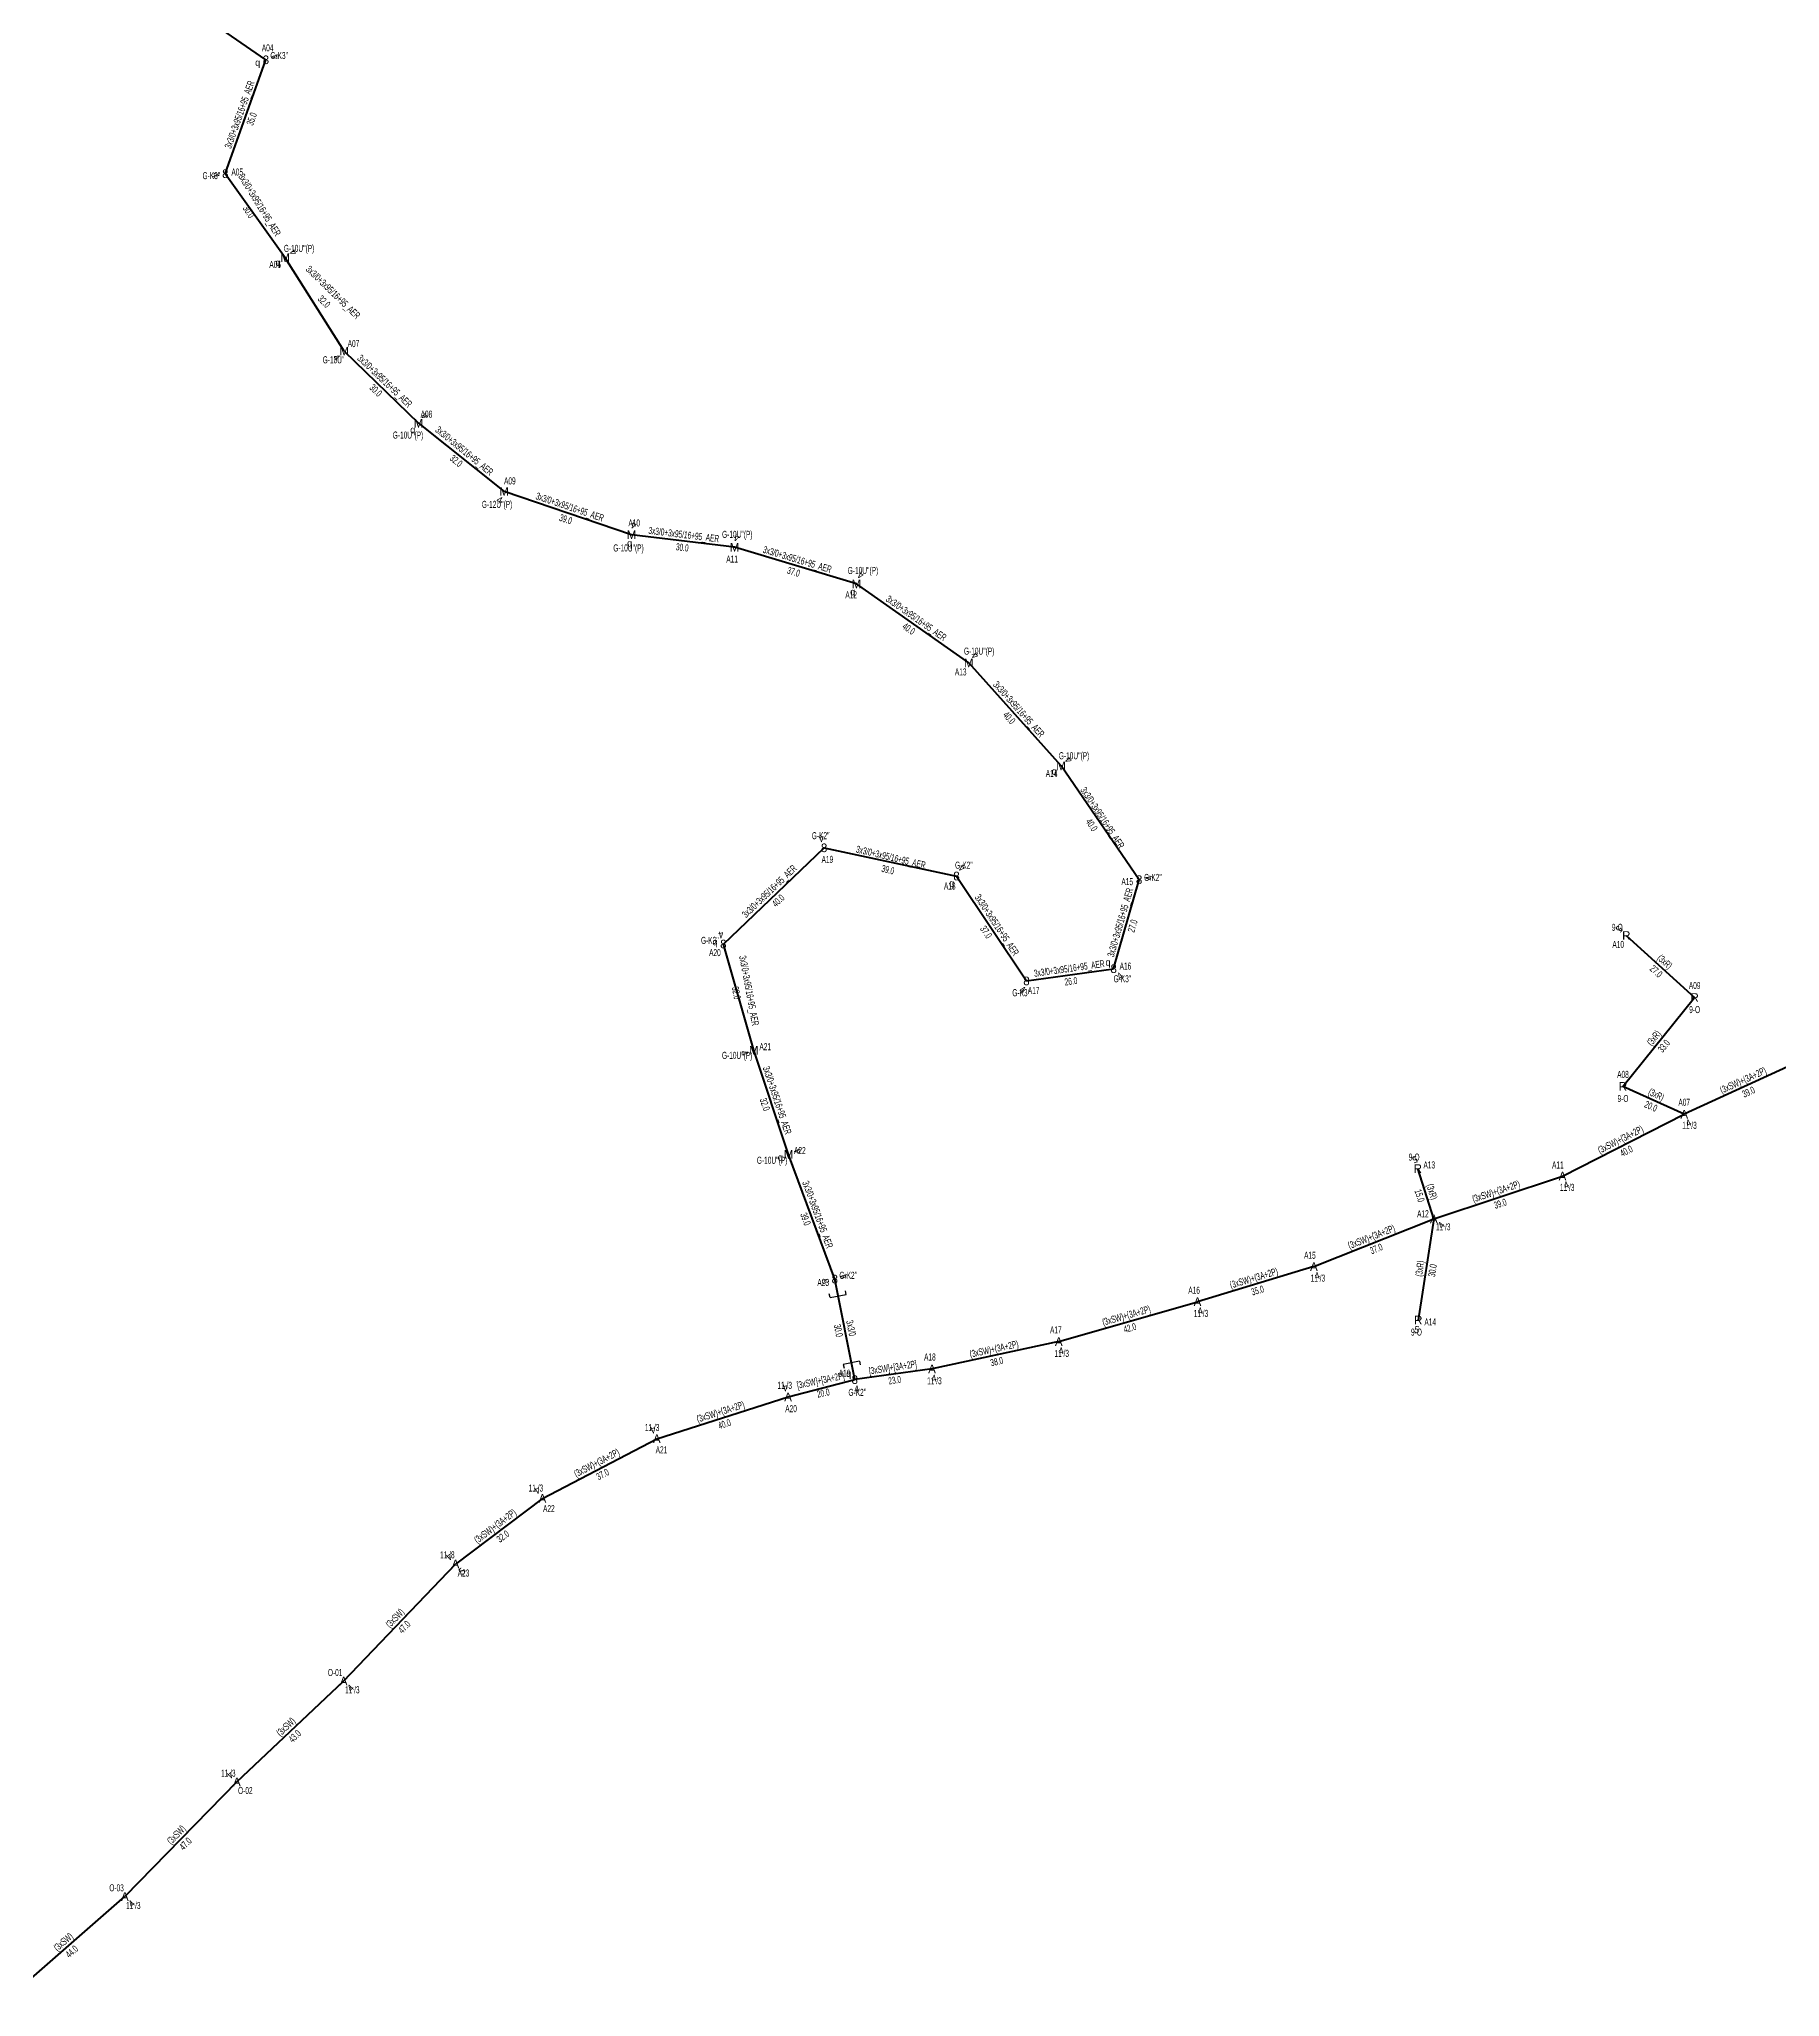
# Model space of a CAD drawing. Header units: millimetres. Extents: x 367507 to 373457, y 4068694 to 4074327.
# Drawn here: x 370308 to 370814, y 4070051 to 4070619 of the extents above; entities that cross this region are included whole.
import ezdxf
from ezdxf.enums import TextEntityAlignment as Align

# ---------------------------------------------------------------- set-up
doc = ezdxf.new("R2010")
doc.units = ezdxf.units.MM
for name, color, linetype, lineweight in [('DIREK_AG_MEVCUT', 120, 'Continuous', 25), ('DIREK_ENH_MEVCUT', 6, 'Continuous', 25), ('DIREK_OG_MEVCUT', 16, 'Continuous', 25), ('DIREK_OG_YENI', 10, 'Continuous', 25), ('HAT_AG_HAVAI_MEVCUT', 126, 'Continuous', 50), ('HAT_OG_HAVAI_BYSK', 1, 'Continuous', 70), ('HAT_OG_HAVAI_MEVCUT', 48, 'Continuous', 70), ('HAT_OG_HAVAI_YENI', 1, 'Continuous', 70)]:
    doc.layers.add(name, color=color, linetype=linetype, lineweight=lineweight)
doc.layers.add('NIA_AG', color=5, linetype='Continuous')
doc.styles.add('Direk', font='B_CAD')
doc.styles.get("Standard").update_dxf_attribs({"font": 'Arial'})

# ---------------------------------------------------------------- blocks, each defined once
blk = doc.blocks.new('AG_NIA', base_point=(-64.4296, 129.8924))
at = {"layer": 'NIA_AG'}
for p, q in [((-64.429604, 132.292432), (-65.529604, 132.292432)), ((-64.429604, 127.492432), (-64.429604, 132.292432)), ((-64.429604, 127.492432), (-65.529604, 127.492432))]:
    blk.add_line(p, q, dxfattribs=at)

msp = doc.modelspace()

# ---------------------------------------------------------------- linework, layer by layer
at = {"layer": 'HAT_AG_HAVAI_MEVCUT'}
for p, q in [((370769.4, 4070359.02), (370789.25, 4070341.01)), ((370768.43, 4070315.18), (370789.25, 4070341.01)), ((370786.22, 4070307.09), (370768.43, 4070315.18)), ((370713.5, 4070276.72), (370708.84, 4070291.33)), ((370713.5, 4070276.72), (370708.99, 4070247.32))]:
    msp.add_line(p, q, dxfattribs=at)
at = {"layer": 'HAT_OG_HAVAI_BYSK'}
for p in [(370525.97, 4070225), (370567.77, 4070233.16)]:
    msp.add_line(p, (370545.339, 4070230.034), dxfattribs=at)
at = {"layer": 'HAT_OG_HAVAI_MEVCUT'}
for p, q in [((370821.97, 4070323.5), (370786.22, 4070307.09)), ((370750.87, 4070289.14), (370786.22, 4070307.09)), ((370713.5, 4070276.72), (370750.87, 4070289.14)), ((370678.67, 4070262.85), (370713.5, 4070276.72)), ((370678.67, 4070262.85), (370644.87, 4070252.65)), ((370604.58, 4070241.08), (370644.87, 4070252.65)), ((370604.58, 4070241.08), (370567.77, 4070233.16)), ((370487.85, 4070212.87), (370525.97, 4070225)), ((370454.63, 4070195.55), (370487.85, 4070212.87)), ((370454.63, 4070195.55), (370429.38, 4070176.49)), ((370396.9, 4070142.5), (370429.38, 4070176.49)), ((370365.89, 4070113.21), (370396.9, 4070142.5)), ((370365.89, 4070113.21), (370333.36, 4070079.91)), ((370300.06, 4070050.79), (370333.36, 4070079.91))]:
    msp.add_line(p, q, dxfattribs=at)
at = {"layer": 'HAT_OG_HAVAI_YENI'}
for p, q in [((370374.318, 4070613.34), (370341.21, 4070636.2)), ((370362.535, 4070580.269), (370374.318, 4070613.34)), ((370379.909263, 4070555.860049), (370362.535, 4070580.269)), ((370397.044198, 4070528.718195), (370379.909263, 4070555.860049)), ((370397.044198, 4070528.718195), (370418.622732, 4070507.802794)), ((370418.622732, 4070507.802794), (370443.496, 4070487.972)), ((370480.506, 4070475.417), (370443.496, 4070487.972)), ((370510.43337, 4070471.771012), (370480.506, 4070475.417)), ((370545.813, 4070461.106), (370510.43337, 4070471.771012)), ((370578.43, 4070438.193), (370545.813, 4070461.106)), ((370605.243, 4070408.264), (370578.43, 4070438.193)), ((370627.917, 4070375.227), (370605.243, 4070408.264)), ((370507.181, 4070356.54), (370536.43, 4070384.486)), ((370536.43, 4070384.486), (370574.889, 4070376.287)), ((370574.889, 4070376.287), (370595.193, 4070345.823)), ((370620.521, 4070349.384), (370627.917, 4070375.227)), ((370515.991, 4070325.702), (370507.181, 4070356.54)), ((370595.193, 4070345.823), (370620.521, 4070349.384)), ((370526.098, 4070295.431), (370515.991, 4070325.702)), ((370539.532, 4070259.228), (370526.098, 4070295.431)), ((370545.339, 4070230.034), (370539.532, 4070259.228))]:
    msp.add_line(p, q, dxfattribs=at)

# ---------------------------------------------------------------- block references
at = {"layer": 'NIA_AG'}
for p, rotation in [((370540.507444, 4070254.324072), 281.24991), ((370544.363556, 4070234.937928), 101.24991)]:
    msp.add_blockref('AG_NIA', p, dxfattribs=dict(at, rotation=rotation))

# ---------------------------------------------------------------- texts
at = {"layer": 'DIREK_AG_MEVCUT', "linetype": 'ByBlock', "width": 0.53}
for s, p in [('9-O', (370766.789289, 4070361.38871)), ('A10', (370767.048181, 4070356.427907)), ('A09', (370789.25, 4070344.51)), ('9-O', (370789.25, 4070337.51)), ('A08', (370768.43, 4070318.68)), ('9-O', (370768.43, 4070311.68)), ('9-O', (370707.773298, 4070294.674317)), ('A13', (370712.17449, 4070292.393568)), ('A14', (370712.449532, 4070246.789303)), ('9-O', (370708.458523, 4070243.855381))]:
    msp.add_text(s, height=2.05, dxfattribs=at).set_placement(p, align=Align.MIDDLE_CENTER)
at = {"layer": 'DIREK_AG_MEVCUT', "color": 32, "style": 'Direk'}
for rotation, p in [(587.782392, (370767.326325, 4070360.901455)), (557.690583, (370707.989146, 4070293.997592)), (351.278735, (370708.565442, 4070244.552374))]:
    msp.add_text('5', height=2, rotation=rotation, dxfattribs=at).set_placement(p, align=Align.MIDDLE_CENTER)
at = {"layer": 'DIREK_AG_MEVCUT', "linetype": 'ByBlock', "style": 'Direk'}
for p in [(370769.4, 4070359.02), (370789.25, 4070341.01), (370768.43, 4070315.18), (370708.84, 4070291.33), (370708.99, 4070247.32)]:
    msp.add_text('R', height=2.5, dxfattribs=at).set_placement(p, align=Align.MIDDLE_CENTER)
at = {"layer": 'DIREK_ENH_MEVCUT', "linetype": 'ByBlock', "width": 0.53}
for s, p in [('O-01', (370394.432318, 4070144.982044)), ('11 /3', (370399.41274, 4070139.972635)), ('11 /3', (370363.391468, 4070115.750915)), ('O-02', (370368.343973, 4070110.7144)), ('O-03', (370330.954328, 4070082.452192)), ('11 /3', (370335.808494, 4070077.322555))]:
    msp.add_text(s, height=2.05, dxfattribs=at).set_placement(p, align=Align.MIDDLE_CENTER)
at = {"layer": 'DIREK_ENH_MEVCUT', "linetype": 'ByBlock', "style": 'Direk'}
for p in [(370396.9, 4070142.5), (370365.89, 4070113.21), (370333.36, 4070079.91)]:
    msp.add_text('A', height=2.5, dxfattribs=at).set_placement(p, align=Align.MIDDLE_CENTER)
at = {"layer": 'DIREK_ENH_MEVCUT', "color": 32, "linetype": 'ByBlock', "style": 'Direk'}
for rotation, p in [(404.83375, (370398.874146, 4070140.514364)), (224.518141, (370363.926822, 4070115.20648)), (403.419507, (370335.284538, 4070077.876246))]:
    msp.add_text('4', height=2, rotation=rotation, dxfattribs=at).set_placement(p, align=Align.MIDDLE_CENTER)
at = {"layer": 'DIREK_OG_MEVCUT', "linetype": 'ByBlock', "width": 0.53}
for s, p in [('A07', (370786.213816, 4070310.589995)), ('11 /3', (370787.759822, 4070303.903067)), ('A11', (370749.52201, 4070292.370004)), ('11 /3', (370752.231435, 4070285.877779)), ('A12', (370710.335659, 4070278.215642)), ('11 /3', (370716.227458, 4070274.417692)), ('A15', (370677.515911, 4070266.154252)), ('A16', (370643.881369, 4070256.007471)), ('11 /3', (370679.833944, 4070259.517531)), ('A17', (370603.728386, 4070244.474813)), ('11 /3', (370645.865863, 4070249.267969)), ('A18', (370567.159937, 4070236.606422)), ('11 /3', (370605.436981, 4070237.663795)), ('11 /3', (370524.991827, 4070228.38672)), ('11 /3', (370568.477095, 4070229.713571)), ('A20', (370526.837381, 4070221.609181)), ('11 /3', (370486.491935, 4070216.133532)), ('A21', (370489.194686, 4070209.63862)), ('11 /3', (370452.734318, 4070198.549617)), ('A22', (370456.499812, 4070192.591317)), ('11 /8', (370427.012304, 4070179.149838)), ('A23', (370431.707137, 4070173.875725))]:
    msp.add_text(s, height=2.05, dxfattribs=at).set_placement(p, align=Align.MIDDLE_CENTER)
at = {"layer": 'DIREK_OG_MEVCUT', "linetype": 'ByBlock', "style": 'Direk'}
for p in [(370786.22, 4070307.09), (370750.87, 4070289.14), (370713.5, 4070276.72), (370678.67, 4070262.85), (370644.87, 4070252.65), (370604.58, 4070241.08), (370567.77, 4070233.16), (370525.97, 4070225), (370487.85, 4070212.87), (370454.63, 4070195.55), (370429.38, 4070176.49)]:
    msp.add_text('A', height=2.5, dxfattribs=at).set_placement(p, align=Align.MIDDLE_CENTER)
at = {"layer": 'DIREK_OG_MEVCUT', "color": 32, "linetype": 'ByBlock', "style": 'Direk'}
for rotation, p in [(385.788318, (370787.438133, 4070304.568859)), (382.652429, (370751.948392, 4070286.555997)), (409.831537, (370715.639623, 4070274.913896)), (379.252971, (370679.593271, 4070260.206599)), (376.407441, (370645.660905, 4070249.964024)), (374.082478, (370605.261292, 4070238.36415)), (196.110103, (370525.193045, 4070227.690045)), (371.594338, (370568.332747, 4070230.417134)), (202.593835, (370486.774251, 4070215.455104)), (212.291845, (370453.13415, 4070197.916946)), (221.674375, (370427.51829, 4070178.58142))]:
    msp.add_text('4', height=2, rotation=rotation, dxfattribs=at).set_placement(p, align=Align.MIDDLE_CENTER)
at = {"layer": 'DIREK_OG_MEVCUT', "color": 32, "style": 'Direk'}
msp.add_text('5', height=2, rotation=401.674375, dxfattribs=at).set_placement((370431.24171, 4070174.39858), align=Align.MIDDLE_CENTER)
at = {"layer": 'DIREK_OG_YENI', "width": 0.53}
for s, p in [('A04', (370374.82751, 4070616.802716)), ("G-K3''", (370378.180703, 4070614.586335)), ("G-K3''", (370358.492327, 4070579.706863)), ('A05', (370366.001646, 4070580.75104)), ("G-10U''(P)", (370383.954885, 4070558.573875)), ('A06', (370377.002651, 4070553.910278)), ('A07', (370399.761156, 4070530.924581)), ("G-10U''", (370393.973415, 4070526.224475)), ('A08', (370420.934352, 4070510.430799)), ("G-10U''(P)", (370415.59069, 4070504.355765)), ('A09', (370445.174184, 4070491.043433)), ("G-12U''(P)", (370441.448359, 4070484.224383)), ('A10', (370481.283939, 4070478.829449)), ("G-10U''(P)", (370479.62981, 4070471.573571)), ("G-10U''(P)", (370511.220613, 4070475.51953)), ('A11', (370509.714011, 4070468.345735)), ("G-10U''(P)", (370547.72383, 4070465.035725)), ('A12', (370544.282472, 4070457.958385)), ("G-10U''(P)", (370581.463244, 4070441.607577)), ('A13', (370576.105555, 4070435.576331)), ("G-10U''(P)", (370609.016095, 4070411.228838)), ('A14', (370602.490979, 4070406.101506)), ("G-K2''", (370535.431554, 4070388.007357)), ('A19', (370537.384753, 4070381.118739)), ("G-K2''", (370577.040342, 4070379.455488)), ("G-K2''", (370631.943532, 4070375.882476)), ('A18', (370572.922934, 4070373.391385)), ('A15', (370624.462474, 4070374.66464)), ("G-K3''", (370503.25623, 4070357.604907)), ('A20', (370504.722667, 4070354.048695)), ("G-K3''", (370623.070843, 4070346.45242)), ('A16', (370623.937734, 4070350.1429)), ("G-K3''", (370593.662336, 4070342.410255)), ('A17', (370597.295598, 4070343.02495)), ("G-10U''(P)", (370511.181153, 4070324.21277)), ('A21', (370519.334409, 4070326.73719)), ('A22', (370529.399057, 4070296.594196)), ("G-10U''(P)", (370521.327815, 4070293.750127)), ('A23', (370536.164308, 4070258.274769)), ("G-K2''", (370543.443303, 4070260.335101)), ('A19', (370542.373769, 4070231.89341)), ("G-K2''", (370546.073234, 4070226.343184))]:
    msp.add_text(s, height=2.05, dxfattribs=at).set_placement(p, align=Align.MIDDLE_CENTER)
at = {"layer": 'DIREK_OG_YENI', "color": 32, "style": 'Direk'}
for s, rotation, p in [('4', 107.88275, (370376.982723, 4070614.199796)), ('4', 277.916268, (370359.761683, 4070579.883368)), ('4', 123.853931, (370382.234552, 4070557.419866)), ('4', 309.079346, (370394.870632, 4070526.953086)), ('4', 138.664813, (370420.472028, 4070509.905198)), ('4', 331.348482, (370442.153453, 4070485.514854)), ('4', 167.157696, (370481.128352, 4070478.146959)), ('4', 168.139418, (370511.008856, 4070474.511234)), ('4', 154.068655, (370547.037423, 4070463.624092)), ('4', 138.384613, (370580.289556, 4070440.286335)), ('4', 128.159694, (370607.444617, 4070409.993995)), ('4', 195.830158, (370535.666197, 4070387.179809)), ('4', 145.824254, (370576.461853, 4070378.603492)), ('4', 99.246034, (370630.680621, 4070375.676888)), ('4', 194.257178, (370506.491431, 4070359.25376)), ('4', 401.016245, (370622.358564, 4070347.271334)), ('4', 335.843094, (370594.047137, 4070343.268201)), ('4', 287.20363, (370513.316273, 4070324.873848)), ('4', 109.410964, (370528.738845, 4070296.361557)), ('5', 283.527082, (370536.809673, 4070258.573066)), ('4', 105.804251, (370542.226154, 4070259.990585)), ('4', 371.251262, (370545.885313, 4070227.287813))]:
    msp.add_text(s, height=2, rotation=rotation, dxfattribs=at).set_placement(p, align=Align.MIDDLE_CENTER)
at = {"layer": 'DIREK_OG_YENI', "color": 4, "style": 'Direk'}
for p in [(370371.938783, 4070612.572325), (370377.833111, 4070554.467355), (370416.971575, 4070505.925647), (370479.950329, 4070472.979536), (370544.719765, 4070458.857703), (370603.277271, 4070406.719361), (370573.484667, 4070374.218704), (370504.768237, 4070357.194655), (370618.880318, 4070351.270309), (370523.740102, 4070294.600146), (370543.571233, 4070231.801767)]:
    msp.add_text('q', height=2, dxfattribs=at).set_placement(p, align=Align.MIDDLE_CENTER)
at = {"layer": 'DIREK_OG_YENI', "style": 'Direk'}
for s, p in [('8', (370374.318, 4070613.34)), ('8', (370362.535, 4070580.269)), ('M', (370379.909263, 4070555.860049)), ('M', (370397.044198, 4070528.718195)), ('M', (370418.622732, 4070507.802794)), ('M', (370443.496, 4070487.972)), ('M', (370480.506, 4070475.417)), ('M', (370510.43337, 4070471.771012)), ('M', (370545.813, 4070461.106)), ('M', (370578.43, 4070438.193)), ('M', (370605.243, 4070408.264)), ('8', (370536.43, 4070384.486)), ('8', (370574.889, 4070376.287)), ('8', (370627.917, 4070375.227)), ('8', (370507.181, 4070356.54)), ('8', (370620.521, 4070349.384)), ('8', (370595.193, 4070345.823)), ('M', (370515.991, 4070325.702)), ('M', (370526.098, 4070295.431)), ('8', (370539.532, 4070259.228)), ('8', (370545.339, 4070230.034))]:
    msp.add_text(s, height=2.5, dxfattribs=at).set_placement(p, align=Align.MIDDLE_CENTER)
at = {"layer": 'HAT_AG_HAVAI_MEVCUT', "lineweight": 30, "width": 0.53}
for rotation, p in [(317.782392, (370779.896156, 4070350.644508, 185394.625)), (51.129814, (370778.178216, 4070328.628424, 185394.625)), (335.54634, (370777.676864, 4070311.908752, 185384.215)), (287.690583, (370711.979805, 4070284.283295, 185354.42)), (441.278735, (370710.404828, 4070262.148884, 185354.495))]:
    msp.add_text('(3xR)', height=2.05, rotation=rotation, dxfattribs=at).set_placement(p, align=Align.CENTER)
for s, rotation, p in [('27.0', 317.782392, (370778.753844, 4070349.385492, 185394.625)), ('33.0', 51.129814, (370779.501784, 4070327.561576, 185394.625)), ('20.0', 335.54634, (370776.973136, 4070310.361248, 185384.215)), ('15.0', 287.690583, (370710.360195, 4070283.766705, 185354.42)), ('30.0', 441.278735, (370712.085172, 4070261.891116, 185354.495))]:
    msp.add_text(s, height=2.05, rotation=rotation, dxfattribs=at).set_placement(p, align=Align.TOP_CENTER)
at = {"layer": 'HAT_OG_HAVAI_BYSK', "lineweight": 30, "width": 0.53}
for rotation, p in [(8.645953, (370556.520037, 4070232.594397)), (12.035044, (370535.614028, 4070228.830253))]:
    msp.add_text('[3xSW]+[3A+2P]', height=2.05, rotation=rotation, dxfattribs=at).set_placement(p, align=Align.CENTER)
for s, rotation, p in [('23.0', 8.645953, (370556.775595, 4070230.913716)), ('20.0', 12.035044, (370535.968495, 4070227.167618))]:
    msp.add_text(s, height=2.05, rotation=rotation, dxfattribs=at).set_placement(p, align=Align.TOP_CENTER)
at = {"layer": 'HAT_OG_HAVAI_MEVCUT', "lineweight": 30, "width": 0.53}
for s, rotation, p in [('(3xSW)+(3A+2P)', 384.656116, (370803.740405, 4070316.067504, 185393.11)), ('(3xSW)+(3A+2P)', 26.92052, (370768.160159, 4070298.87289, 185393.11)), ('(3xSW)+(3A+2P)', 18.384338, (370731.916919, 4070283.736618, 185375.435)), ('(3xSW)+(3A+2P)', 21.713432, (370695.77053, 4070270.574689, 185356.75)), ('(3xSW)+(3A+2P)', 376.792509, (370661.524429, 4070258.563754, 185322.435)), ('(3xSW)+(3A+2P)', 16.022374, (370624.490389, 4070247.681981, 185322.435)), ('(3xSW)+(3A+2P)', 372.142583, (370585.996207, 4070237.950983, 185283.885)), ('(3xSW)+(3A+2P)', 17.651365, (370506.652259, 4070219.744981, 185262.985)), ('(3xSW)+(3A+2P)', 27.536305, (370470.847036, 4070204.96371, 185243.925)), ('(3xSW)+(3A+2P)', 397.047384, (370441.492896, 4070186.698417, 185214.69)), ('(3xSW)', 46.301365, (370412.525464, 4070160.082235, 185214.69)), ('(3xSW)', 43.366136, (370380.811341, 4070128.472934, 185198.45)), ('(3xSW)', 405.670146, (370349.016971, 4070097.15397, 185166.68)), ('(3xSW)', 41.168867, (370316.150462, 4070065.989857, 185166.68))]:
    msp.add_text(s, height=2.05, rotation=rotation, dxfattribs=at).set_placement(p, align=Align.CENTER)
for s, rotation, p in [('39.0', 384.656116, (370804.449595, 4070314.522496, 185393.11)), ('40.0', 26.92052, (370768.929841, 4070297.35711, 185393.11)), ('39.0', 18.384338, (370732.453081, 4070282.123382, 185375.435)), ('37.0', 21.713432, (370696.39947, 4070268.995311, 185356.75)), ('35.0', 376.792509, (370662.015571, 4070256.936246, 185322.435)), ('42.0', 16.022374, (370624.959611, 4070246.048019, 185322.435)), ('38.0', 372.142583, (370586.353793, 4070236.289017, 185283.885)), ('40.0', 17.651365, (370507.167741, 4070218.125019, 185262.985)), ('37.0', 27.536305, (370471.632964, 4070203.45629, 185243.925)), ('32.0', 397.047384, (370442.517104, 4070185.341583, 185214.69)), ('47.0', 46.301365, (370413.754536, 4070158.907765, 185214.69)), ('43.0', 43.366136, (370381.978659, 4070127.237066, 185198.45)), ('47.0', 405.670146, (370350.233029, 4070095.96603, 185166.68)), ('44.0', 41.168867, (370317.269538, 4070064.710143, 185166.68))]:
    msp.add_text(s, height=2.05, rotation=rotation, dxfattribs=at).set_placement(p, align=Align.TOP_CENTER)
at = {"layer": 'HAT_OG_HAVAI_YENI', "lineweight": 30, "width": 0.53}
for s, rotation, p in [('3x3/0+3x95/16+95_AER', 70.38932, (370367.625804, 4070597.089783, 185187.159)), ('3x3/0+3x95/16+95_AER', 301.693318, (370371.648288, 4070570.670876)), ('3x3/0+3x95/16+95_AER', 315.865274, (370393.117201, 4070545.087735)), ('3x3/0+3x95/16+95_AER', 316.373952, (370408.135542, 4070519.320695)), ('3x3/0+3x95/16+95_AER', 320.83975, (370431.311754, 4070498.991393)), ('3x3/0+3x95/16+95_AER', 341.261387, (370462.274064, 4070482.499445, 185221.748)), ('3x3/0+3x95/16+95_AER', 353.054006, (370495.572479, 4070474.437768, 185240.253)), ('3x3/0+3x95/16+95_AER', 343.22483, (370528.368509, 4070467.252334, 185255.216685)), ('3x3/0+3x95/16+95_AER', 324.912479, (370562.610103, 4070450.345034, 185272.9065)), ('3x3/0+3x95/16+95_AER', 311.825429, (370592.225835, 4070424.052581)), ('3x3/0+3x95/16+95_AER', 303.442093, (370616.427293, 4070392.645823)), ('3x3/0+3x95/16+95_AER', 346.548723, (370555.598972, 4070380.775149, 185287.186246)), ('3x3/0+3x95/16+95_AER', 43.69493, (370521.218304, 4070371.127574, 185268.215)), ('3x3/0+3x95/16+95_AER', 74.029425, (370623.401807, 4070362.539372, 185313.9585)), ('3x3/0+3x95/16+95_AER', 303.683123, (370585.7483, 4070361.526409, 185297.5965)), ('3x3/0+3x95/16+95_AER', 280.623605, (370513.64282, 4070342.834052, 185254.811663)), ('3x3/0+3x95/16+95_AER', 8.003065, (370607.738658, 4070348.445222, 185310.2605)), ('3x3/0+3x95/16+95_AER', 288.463336, (370521.850748, 4070310.835693, 185257.9955)), ('3x3/0+3x95/16+95_AER', 290.358592, (370533.611904, 4070277.62521, 185263.049)), ('3x3/0', 281.24991, (370543.269168, 4070244.796825, 185269.766))]:
    msp.add_text(s, height=2.05, rotation=rotation, dxfattribs=at).set_placement(p, align=Align.CENTER)
for s, rotation, p in [('35.0', 70.38932, (370369.227196, 4070596.519217, 185187.159)), ('30.0', 301.693318, (370370.201805, 4070569.777743)), ('32.0', 315.865274, (370391.93341, 4070543.867637)), ('30.0', 316.373952, (370406.962629, 4070518.090136)), ('32.0', 320.83975, (370430.238218, 4070497.673243)), ('39.0', 341.261387, (370461.727936, 4070480.889555, 185221.748)), ('30.0', 353.054006, (370495.366891, 4070472.750245, 185240.253)), ('37.0', 343.22483, (370527.87786, 4070465.624678, 185255.216685)), ('40.0', 324.912479, (370561.632897, 4070448.953966, 185272.9065)), ('40.0', 311.825429, (370590.959029, 4070422.918914)), ('40.0', 303.442093, (370615.00874, 4070391.708964)), ('39.0', 346.548723, (370555.203521, 4070379.121783, 185287.186246)), ('40.0', 43.69493, (370522.392696, 4070369.898426, 185268.215)), ('37.0', 303.683123, (370584.3337, 4070360.583591, 185297.5965)), ('27.0', 74.029425, (370625.036193, 4070362.071628, 185313.9585)), ('32.0', 280.623605, (370511.971959, 4070342.520646, 185254.811663)), ('26.0', 8.003065, (370607.975342, 4070346.761778, 185310.2605)), ('32.0', 288.463336, (370520.238252, 4070310.297307, 185257.9955)), ('39.0', 290.358592, (370532.018096, 4070277.03379, 185263.049)), ('30.0', 281.24991, (370541.601832, 4070244.465175, 185269.766))]:
    msp.add_text(s, height=2.05, rotation=rotation, dxfattribs=at).set_placement(p, align=Align.TOP_CENTER)

doc.saveas('drawing.dxf')
